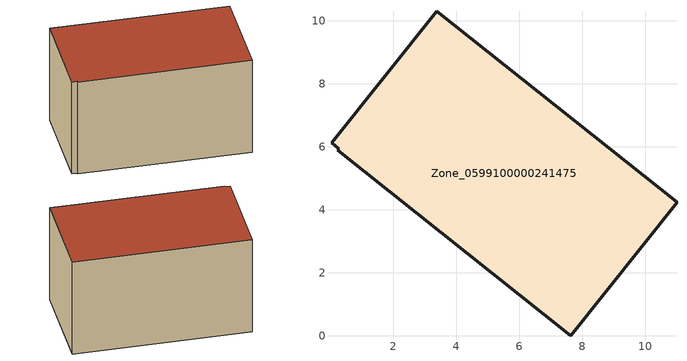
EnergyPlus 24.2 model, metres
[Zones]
Zone_0599100000241475
 floor ground (C_G): 7.64,0 0.24,5.89 0.27,5.94 0.04,6.12 3.38,10.3 11.01,4.23 z0.39
 wall outside (C_F): 7.64,0 11.01,4.23 3.38,10.3 0.04,6.12 0.27,5.94 0.24,5.89 7.64,0 z0.39:6.16
 roof outside (C_R): 0.24,5.89 7.64,0 11.01,4.23 3.38,10.3 0.04,6.12 0.27,5.94 z6.16
[BUILDING]
Pand.0599100000241475: North Axis=0; Terrain=City; Loads Convergence Tolerance Value=0.04; Temperature Convergence Tolerance Value=0.4; Solar Distribution=FullExterior; Maximum Number of Warmup Days=25; Minimum Number of Warmup Days=1
[Site:Location]
Rotterdam.The.Hague.AP_ZH_NLD Design_Conditions: Latitude=51.96; Longitude=4.45; Time Zone=1; Elevation=-4.5
[SITE:GROUNDTEMPERATURE:BUILDINGSURFACE]
18, 18, 18, 18, 18, 18, 18, 18, 18, 18, 18, 18
[MATERIAL] Thermal Absorptance=0.9; Solar Absorptance=0.7; Visible Absorptance=0.7
Name | Roughness | Thickness | Conductivity | Density | Specific Heat
G.TI.1975-1991 | MediumSmooth | 0.15 | 0.288461 | 540 | 1210
F.TI.1975-1991 | Rough | 0.3 | 0.230769 | 1920 | 840
R.TI.1975-1991 | MediumRough | 0.2 | 0.153846 | 1500 | 1000
[CONSTRUCTION]
C_G: G.TI.1975-1991
C_F: F.TI.1975-1991
C_R: R.TI.1975-1991
[ZONE]
Zone_0599100000241475: Type=1; Multiplier=1; Ceiling Height=Autocalculate; Volume=Autocalculate; Floor Area=autocalculate; Part of Total Floor Area=Yes
[ZONEINFILTRATION:DESIGNFLOWRATE]
Infil_Zone_0599100000241475: Zone or ZoneList or Space or SpaceList=Zone_0599100000241475; Schedule=AlwaysOn; Design Flow Rate Calculation Method=Flow/Area; Flow Rate per Floor Area=0.003; Constant Term Coefficient=1; Temperature Term Coefficient=0; Velocity Term Coefficient=0; Velocity Squared Term Coefficient=0
[HVACTEMPLATE:ZONE:IDEALLOADSAIRSYSTEM]
Zone_0599100000241475: Maximum Heating Supply Air Temperature=50; Minimum Cooling Supply Air Temperature=13; Maximum Heating Supply Air Humidity Ratio=0.0156; Minimum Cooling Supply Air Humidity Ratio=0.0077; Heating Limit=NoLimit; Cooling Limit=NoLimit; Dehumidification Control Type=ConstantSensibleHeatRatio; Cooling Sensible Heat Ratio=0.7; Dehumidification Setpoint=60; Humidification Control Type=None; Humidification Setpoint=30; Outdoor Air Method=None; Outdoor Air Flow Rate per Person=0.00944; Outdoor Air Flow Rate per Zone Floor Area=0; Outdoor Air Flow Rate per Zone=0; Demand Controlled Ventilation Type=None; Outdoor Air Economizer Type=NoEconomizer; Heat Recovery Type=None; Sensible Heat Recovery Effectiveness=0.7; Latent Heat Recovery Effectiveness=0.65
[ZONECONTROL:THERMOSTAT]
ThermostatControl_Zone_0599100000241475: Zone or ZoneList=Zone_0599100000241475; Control Type Schedule=DualSetpointControlType; Control 1=Thermostat_Zone_0599100000241475; Temperature Difference Between Cutout And Setpoint=0
[THERMOSTATSETPOINT:DUALSETPOINT]
Thermostat_Zone_0599100000241475: Heating Setpoint Temperature Schedule=HeatingSetpoint_Zone_0599100000241475; Cooling Setpoint Temperature Schedule=CoolingSetpoint_Zone_0599100000241475
[SCHEDULE:COMPACT]
HeatingSetpoint_Zone_0599100000241475: Through: 12/31, For: AllDays, Until: 24:00, 21
CoolingSetpoint_Zone_0599100000241475: Through: 12/31, For: AllDays, Until: 24:00, 24
DualSetpointControlType: Through: 12/31, For: AllDays, Until: 24:00, 4
AlwaysOn: Through: 12/31, For: AllDays, Until: 24:00, 1
